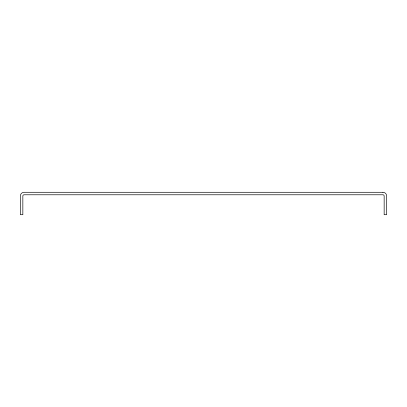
<?xml version="1.0" encoding="UTF-8"?>
<svg xmlns="http://www.w3.org/2000/svg" width="407" height="407" viewBox="0 0 407 407"><rect width="100%" height="100%" fill="white"/><g stroke="black" fill="none" stroke-linecap="round" stroke-linejoin="round"><path stroke-width="0.61" d="M382.911 192.287L24.089 192.287A3.739 3.739 0 0 0 20.35 196.026L20.35 214.713L22.843 214.713L22.843 196.026A1.246 1.246 0 0 1 24.089 194.78L382.911 194.78A1.246 1.246 0 0 1 384.157 196.026L384.157 214.713L386.65 214.713L386.65 196.026A3.739 3.739 0 0 0 382.911 192.287"/></g></svg>
